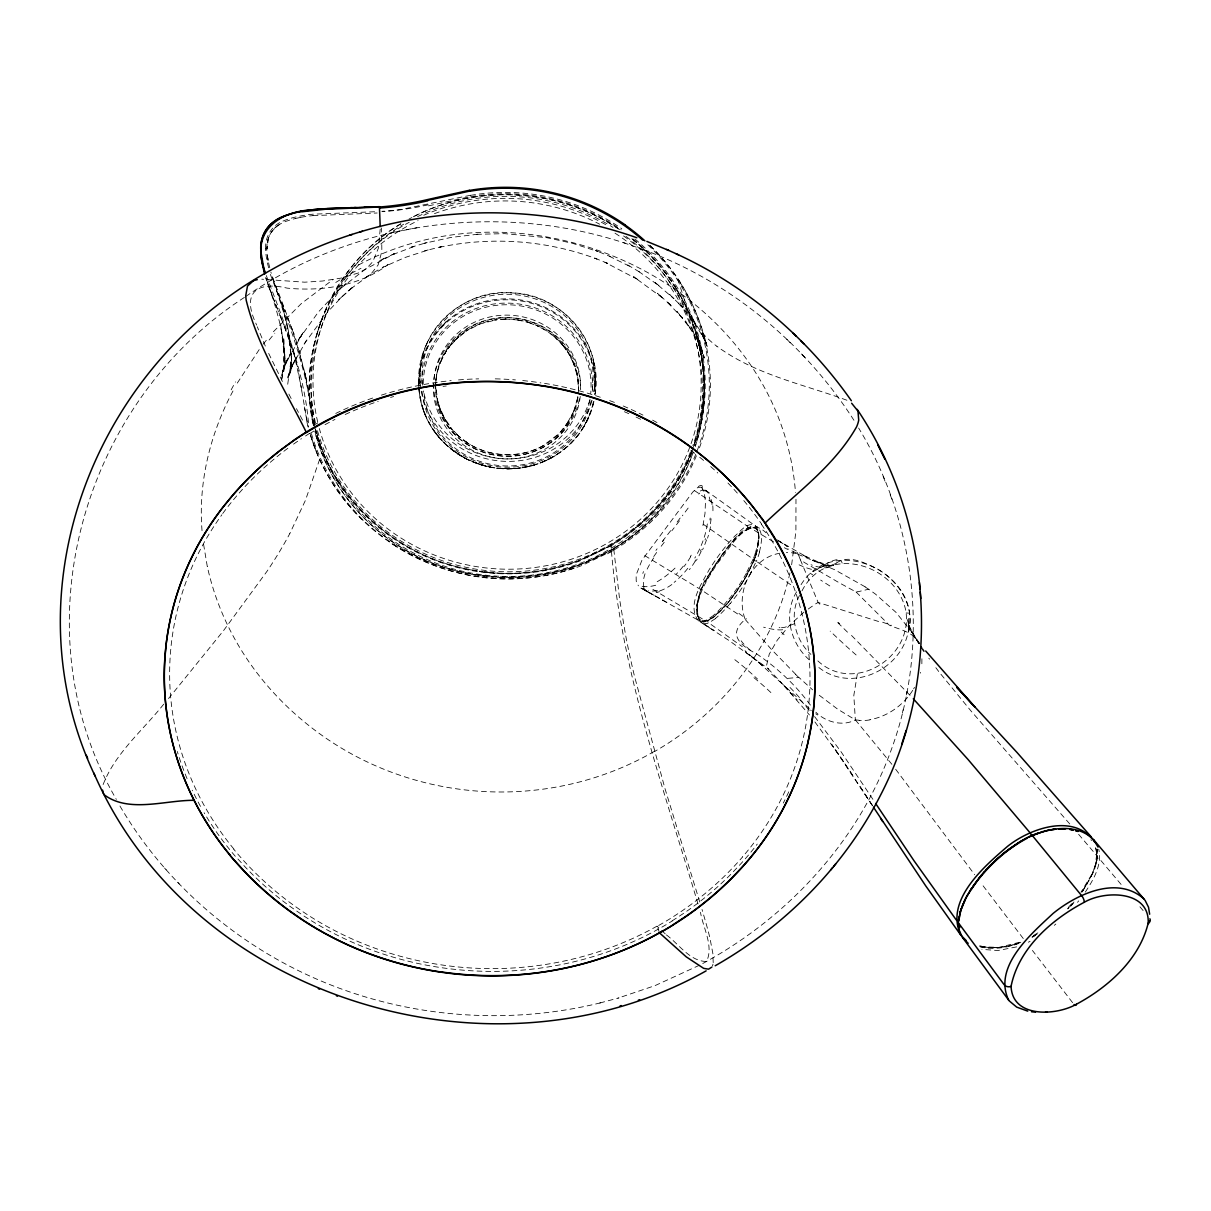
<?xml version="1.0" encoding="UTF-8"?>
<svg xmlns="http://www.w3.org/2000/svg" width="1211" height="1211" viewBox="0 0 1211 1211"><rect width="100%" height="100%" fill="white"/><g stroke="black" fill="none" stroke-linecap="round" stroke-linejoin="round"><path stroke-width="0.75" stroke-dasharray="5 3.75" d="M265.709 248.8C264.679 236.463 272.414 224.595 284.146 220.614A72.948 69.632 33.1 0 1 295.393 217.072L302.069 215.679A166.422 158.263 25.7 0 1 312.892 214.196L377.151 211.653M268.539 237.644L267.01 248.997C266.496 239.309 270.795 229.303 279.499 224.474L274.912 227.865M758.737 539.379C759.539 513.04 735.213 537.26 729.113 546.237M380.209 229.076L378.316 248.376L372.806 261.652L367.296 267.692L337.793 290.67L346.134 283.298M1096.636 854.603L1095.38 864.911M1096.757 855.874L1096.333 860.945M267.01 248.997C265.754 235.797 275.336 224.156 287.764 220.765A77.322 73.568 32.1 0 1 295.681 218.449M291.155 361.65L290.489 372.943C294.651 337.748 281.815 304.718 270.87 272.097M758.676 540.772L757.359 549.673M921.859 663.764L921.919 656.529M287.718 384.235L291.639 356.019M713.203 962.639L712.87 953.511L710.009 938.419A309.728 70.329 60.2 0 0 705.15 920.178L702.032 909.461M435.93 380.617L437.247 372.11L440.849 361.12L439.578 364.284L445.587 352.068L442.348 357.866M710.176 518.005L709.918 519.988M595.025 394.786C603.744 344.908 563.493 294.394 512.677 292.911C462.012 287.779 415.782 333.192 418.749 383.796M290.655 367.554L291.488 361.983L288.173 378.543L293.713 361.817L289.671 372.095L296.983 355.989L292.123 365.858L306.61 340.034M281.633 379.421L284.494 361.09L283.752 337.339L283.828 372.519L284.252 349.328L280.528 323.882L285.1 361.196C284.267 332.556 275.351 305.248 266.117 278.409L274.458 301.675M702.743 963.532C788.346 917.09 858.887 840.767 891.75 748.443C929.897 643.707 916.47 523.016 858.644 428.043M281.618 379.86L284.646 365.525L281.285 376.031L287.355 359.213L283.283 369.416L290.791 352.885L285.887 362.74L303.87 331.39L298.194 340.261L318.326 312.075L340.851 288.006M1096.106 862.262L1097.333 854.905L1096.939 848.79M791.646 564.75L795.899 531.417L795.975 499.28M577.511 398.358L573.242 412.694L571.108 417.22L573.953 410.938L565.84 425.742L569.548 420.005L559.331 433.402L543.088 445.709M1095.819 863.61L1096.682 860.264M702.94 525.589L704.984 513.631L705.468 501.914L704.287 492.483L701.684 487.427L756.073 526.407L758.253 530.69L759.1 537.154L756.36 553.472M902.392 712.976L903.103 709.767M906.328 694.842L907.054 691.602M789.92 572.954C773.284 648.506 721.075 713.506 654.44 751.577M285.524 360.5L283.041 371.156L284.207 366.131M593.572 402.975L588.228 418.688L579.842 433.054L568.716 445.527L555.304 455.669L540.061 463.132L531.962 465.751L515.175 468.672L498.099 468.43L489.638 467.128L472.154 461.618L484.203 465.751M1096.394 861.642L1094.108 869.044M920.284 673.165L920.496 672.332M757.435 550.112L755.376 556.515M759.433 552.019C761.098 544.178 763.793 533.945 757.829 527.315M865.169 586.835L834.712 569.745L796.338 553.563L796.944 551.959L798.458 554.805M103.117 784.577C115.423 752.788 143.095 730.218 163.848 704.015M1095.001 866.274L1096.061 863.034M400.538 223.959C333.525 263.62 296.68 347.542 313.043 423.683M1095.667 864.457L1092.443 873.282M642.829 573.424L643.45 571.592M695.281 446.435C711.599 397.541 705.211 342.35 680.96 297.195M319.643 459.378L305.444 500.31L289.792 533.627M756.345 554.033L755.013 557.575A47.91 12.927 -56.7 0 1 753.757 560.89L743.887 580.357L729.522 600.898M755.24 553.503C757.632 544.799 761.219 533.582 755.24 525.604M317.464 332.223L318.947 327.757M319.689 325.517L321.157 321.097M705.513 538.592L705.044 539.955M1094.683 867.697L1091.822 874.705M693.842 445.724C706.876 409.257 707.633 368.628 696.249 331.632L704.439 358.002L697.067 339.458M755.286 557.181L747.308 574.408A50.529 13.609 -56.7 0 1 735.365 593.148A48.47 13.064 -56.7 0 1 730.46 599.612L728.81 601.64A50.529 13.609 -56.7 0 1 716.034 614.885C711.962 620.062 700.563 624.997 697.808 616.036M692.041 450.553C660.661 533.96 566.884 585.095 479.662 571.214L482.432 571.668L468.309 569.321M287.476 377.59L291.624 367.221M721.075 556.288C735.077 533.703 768.47 506.107 755.936 554.865A50.241 13.548 -56.7 0 1 753.757 560.996L748.474 572.107A50.181 13.518 -56.7 0 1 736.999 591.044L727.175 603.789A50.181 13.518 -56.7 0 1 714.581 616.217C685.365 635.472 698.959 584.459 708.511 575.513M790.601 584.625L756.269 561.253L750.759 572.894M703.243 524.227L753.151 559.104L746.264 573.181M707.194 577.814L705.317 581.235A40.523 10.778 -56.7 0 0 701.547 588.97L696.961 604.698L698.066 617.519L701.002 622.424L714.172 630.643L699.625 621.092L696.991 615.385L696.416 607.65L698.278 597.432L702.289 586.957L717.987 560.784M425.682 346.346L428.194 340.654M1093.033 871.663L1091.141 876.143M701.245 549.431L700.473 551.081M1091.913 874.751L1084.587 887.693M799.517 595.449C788.906 614.946 795.037 639.696 810.901 654.409M1091.701 874.599L1080.923 892.31M232.981 391.002C209.881 434.219 197.771 483.795 202.222 532.855M796.596 591.831C782.457 614.976 791.025 645.66 811.688 661.842M1088.22 881.956L1089.037 880.503M237.295 383.085L259.926 348.48M443.847 355.005L450.598 345.044L451.688 343.788L447.51 349.131L457.652 337.612L458.999 336.461L453.974 341.199L467.385 330.255L465.796 331.239L479.919 323.973L497.01 319.659L494.815 319.916L507.636 319.068L505.335 319.008L518.247 320.007L515.886 319.598L528.617 322.429L526.225 321.672L538.486 326.304L536.155 325.184L547.66 331.526L557.741 339.625L553.896 336.158L564.598 347.345L565.249 348.268L561.314 343.364L569.079 353.99L570.759 356.988L567.565 351.538L574.423 365.162L574.877 366.373L572.288 360.045L577.496 376.212L576.784 372.897L578.51 388.428M914.502 687.379L913.639 688.862M691.224 555.153L690.482 556.439M707.799 576.557L714.202 566.37M695.75 559.921L695.038 561.087M709.146 574.256L711.251 570.805M1086.524 884.847L1087.387 883.394M802.015 590.817C826.114 543.239 895.762 563.387 905.707 610.268C914.063 658.027 851.969 695.81 815.942 659.041M298.194 340.261L300.691 336.31M711.962 569.67L712.689 568.519M1085.631 886.285L1081.65 892.007M712.628 568.504C725.041 555.834 743.387 510.906 766.018 532.749M912.746 690.315C903.209 705.317 887.542 716.534 869.967 719.682M304.082 344.075L327.273 312.377L341.835 296.862L353.733 286.341L346.618 292.381M710.463 501.854L708.117 492.741L701.26 487.155L697.748 487.473L692.768 492.06L641.997 560.072L636.123 574.998L636.214 581.083L638.394 585.836M714.899 565.113L716.412 562.873M1083.739 889.177L1081.756 892.053M1085.283 892.129C1093.472 879.686 1102.358 864.745 1098.755 849.259M1082.301 891.902L1093.957 871.269L1097.227 860.067L1097.242 849.38L1097.59 852.06M717.184 561.753L718.759 559.679M718.728 559.543L719.546 558.589M719.501 558.453L721.12 556.439M655.938 550.399L657.089 548.84M801.046 584.701C834.349 530.1 926.097 575.936 907.539 634.912C897.669 672.605 848.427 692.874 817.395 666.322M737.06 594.768L730.233 603.608M688.151 508.06L682.368 515.795M721.877 555.228L728.28 547.054M662.659 541.484L663.825 539.97M263.181 344.196L267.646 338.58M647.279 591.558L701.457 622L706.709 621.213L712.81 617.655L728.78 601.806M728.674 601.912L729.612 600.792M1077.518 902.316L1078.698 900.878M168.541 698.565L223.641 630.477L267.283 570.926A1416.809 299.087 -29.7 0 0 289.762 533.642M1073.99 901.983L1071.463 904.738M273.414 331.723L301.221 303.673L333.04 279.574M1072.795 903.376L1070.221 906.116M1070.751 906.161L1073.234 903.361M1071.599 903.845L1067.739 908.038M1068.95 907.478L1067.678 908.855L1069.071 907.523M779.899 553.23C750.714 558.089 735.198 593.027 745.189 619.457C727.463 634.307 739.815 645.221 756.724 653.94C777.75 668.215 796.278 685.562 811.188 706.18M341.835 296.862L338.747 299.707L349.661 289.747M713.869 615.203L705.619 620.819A50.786 13.472 -57 0 1 703.288 621.576L698.838 621.152M1054.312 925.325L1055.825 924.069M803.922 612.085L789.345 625.512L777.311 640.104L769.242 654.182L766.608 665.248L766.987 667.549L784.153 685.698L810.659 709.646M350.706 288.884L371.247 273.701L378.12 264.967L381.859 251.343L381.541 227.956M715.489 618.609L708.768 622.878A51.074 13.624 -57 0 1 706.422 623.604L701.048 622.454L728.84 640.392L768.803 669.062M244.38 297.422C81.727 402.779 17.302 629.402 116.332 799.381M245.833 296.423C354.929 220.841 499.81 201.707 625.497 243.335M672.12 920.89L684.684 912.67A339.322 310.47 3.1 0 0 730.611 874.524L740.814 863.806A319.553 291.912 2.3 0 0 757.238 844.112M305.52 435.99L309.577 433.387M696.855 339.035L685.35 320.96L690.603 328.817L676.707 311.212L682.474 318.024L666.201 301.1L672.332 306.64L657.437 293.229L663.204 298.436L633.55 276.683L638.924 280.119L604.985 262.303L609.421 264.059L593.133 257.489L596.978 259.018C546.464 240.035 490.485 236.115 437.776 247.634L441.485 246.65L424.728 250.844L429.042 249.693L404.928 257.534L382.237 267.555L388.216 264.543C359.41 286.068 322.141 291.533 287.143 288.127C257.353 281.028 240.595 292.245 256.702 325.123M1037.872 932.864L1032.907 935.846M378.029 269.992L365.101 277.834L368.371 275.881M748.459 527.708L747.142 528.496M1037.04 934.135L1033.694 936.012M1035.435 935.104L1032.075 936.92M836.513 563.039C848.563 554.063 865.926 563.327 877.687 569.109C899.152 581.658 915.713 607.165 908.341 632.657L908.78 623.544L909.264 629.311L908.992 626.45M815.639 603.865L818.136 602.457L880.548 622.121M659.601 932.97L657.179 926.339L663.598 922.646A331.89 303.522 3 0 0 742.615 856.888M1032.105 937.375L1035.39 935.497M675.314 286.825A195.682 187.796 5.7 0 1 664.006 499.114A204.735 196.576 6.6 0 1 610.965 545.253L579.751 560.315A196.439 188.462 5.9 0 1 511.542 573.287A197.968 189.976 6 0 1 453.807 565.961L442.651 562.54M699.776 902.059L665.127 789.103L634.549 676.48A1169.342 160.019 63 0 1 625.618 635.26L619.654 599.612L613.75 549.067L611.464 545.692L580.114 560.814A197.378 189.385 5.9 0 1 511.572 573.832A198.892 190.884 6 0 1 453.58 566.476L442.363 563.039A201.147 193.094 5.7 0 1 337.46 480.691M613.599 548.84L581.658 564.235A202.04 193.881 6 0 1 523.757 576.996C487.957 579.615 451.461 573 418.991 557.62M547.841 459.771L555.304 455.669L546.297 460.422M607.513 553.79L614.174 549.991L582.052 565.461A203.191 194.971 6 0 1 523.833 578.298C447.116 584.837 368.719 544.905 329.604 478.451A197.847 189.764 6.5 0 1 318.538 456.925A203.463 195.243 6 0 1 310.319 434.189M477.845 234.223L450.78 237.477L424.228 243.32L427.256 242.472L411.271 247.18L414.737 246.211L390.653 255.4L394.619 253.614L358.441 272.959L341.275 278.076L322.459 281.028L304.703 282.193L261.758 279.196M408.985 219.07L411.876 217.541M543.149 445.678C519.141 459.166 487.806 457.289 465.312 441.5L470.368 444.649M699.474 965.228L654.894 985.678L617.928 998.152M859.159 720.273L855.344 719.864C842.538 726.872 825.584 721.953 815.836 712.189M358.607 264.921C534.172 171.235 780.005 288.203 795.491 492.499M413.314 216.769C477.83 183.043 560.345 188.416 620.077 229.969M1028.366 942.188L1030.061 941.356M394.619 253.614L379.225 260.819L383.539 258.836M540.484 462.89L547.887 459.756M912.61 633.096L895.883 612.251L875.508 594.132L868.681 589.212L857.993 591.725M750.896 526.634L749.73 527.088M1020.828 942.294L1017.482 943.46M1019.48 942.294L998.772 947.411L980.971 946.76M1018.875 943.43C1006.719 947.819 993.323 949.878 980.577 947.032M1015.893 943.99L1017.618 943.475M787.922 678.357L798.836 677.358L812.626 689.846M531.992 465.735L522.123 467.764L534.49 464.933M703.727 490.803L706.316 490.894M1014.303 944.474L1016.029 944.005M1016.665 946.881L997.955 950.529L981.864 949.363M1012.729 944.928L1014.44 944.489M119.95 806.026C168.904 889.813 248.422 954.677 339.292 988.191L340.276 988.554C422.821 1018.89 514.357 1023.855 599.763 1003.026L600.701 1002.769M599.763 1003.026L619.003 997.864M1012.865 944.943L1006.538 946.397M1009.747 945.746L1011.291 945.367M295.681 218.449L300.933 217.344M652.896 589.394L705.619 620.819A1.938 1.726 66.4 0 0 708.026 620.244A1.938 1.726 67.1 0 0 708.768 622.878L742.267 646.644M826.916 565.386L824.01 565.749L829.111 565.28L821.315 566.597L823.904 565.87L813.217 571.501C817.713 569.715 839.798 552.519 842.145 563.07M428.543 205.87L470.685 196.515M416.856 227.774L393.908 232.27M470.519 195.259L400.796 209.518A317.509 301.433 69.9 0 1 381.783 211.319M1006.674 946.412L1000.574 947.29M1003.662 946.926L1005.16 946.684M798.624 555.213L800.456 559.982L805.164 562.933L839.601 582.991L856.101 592.012L857.615 591.785M794.552 623.726L786.635 626.677A140.431 24.659 28.6 0 1 780.066 627.737M312.998 215.649L377.166 213M906.146 612.963L909.628 613.175L908.371 621.001L909.597 629.175L908.568 623.771L908.992 626.329M999.12 947.426L1000.725 947.305M999.272 947.441L996.275 947.607M828.824 565.295L826.704 565.34L833.728 565.598L825.402 565.265L832.926 566.309L812.414 560.299L821.951 563.66L802.484 554.895L807.419 557.408L776.039 539.304M515.19 468.657L496.707 468.173L515.735 468.445M476.529 234.313L504.76 233.647L546.888 237.674M506.637 468.899L509.407 468.763M994.882 947.653L996.426 947.623M990.81 947.592L995.033 947.668M992.142 947.653L993.504 947.668M779.975 627.676L779.157 627.661M989.478 947.517L990.961 947.607M988.191 947.411L989.629 947.532M988.327 947.426L985.648 947.093M485.369 571.955L488.23 572.319L479.662 571.244M985.799 947.108L983.181 946.669M984.558 946.911L979.744 946.487M545.813 237.462L572.379 243.275L598.204 251.6L595.524 250.495L610.768 256.702L607.665 255.415L631.173 267.041M796.338 553.563L793.038 552.943A46.063 41.643 -80.3 0 0 786.363 552.594M470.882 569.866C398.525 556.954 334.72 501.49 315.496 430.117L320.779 446.344M980.804 946.124L981.985 946.412L979.654 945.806M642.92 249.481C730.066 281.346 805.209 343.606 854.875 421.746M623.347 242.624L645.448 250.329M481.342 465.039L465.554 458.606L450.462 448.6L465.554 458.606M756.542 526.997L756.073 526.407L757.556 527.179M756.118 526.422L757.465 527.073C738.861 527.633 728.628 550.702 717.412 563.372C707.648 578.934 695.432 596.13 697.581 615.46M787.604 549.385L784.35 547.72M846.883 400.235C802.893 384.129 755.407 374.729 716.897 346.255M415.615 555.607C366.888 531.175 328.771 485.732 315.163 432.736M891.871 764.292L855.344 719.864L837.679 709.177L817.349 693.827M642.042 588.697L654.712 595.63M644.691 590.12L640.982 588.107L647.128 591.483L644.691 590.12L645.524 590.59M647.734 591.801L663.28 600.399M662.417 599.929L669.123 603.699M773.632 541.892L750.003 527.784A1.877 1.62 61.1 0 0 747.838 528.359M627.631 264.952L642.481 273.716M644.736 555.622L699.065 588.546A1.862 0.969 23.5 0 0 701.547 588.955M778.9 541.12L787.513 546.555L778.461 540.833M394.68 545.555L392.092 543.845M638.575 271.415L659.48 285.993L655.227 282.678L673.997 298.754L669.516 294.364L682.747 307.443L678.024 302.795L693.646 320.733L689.044 315.223L698.762 328.484A1940.703 390.381 -26.8 0 0 716.851 346.285M698.49 620.955C686.592 605.364 701.396 584.096 709.146 569.73C716.655 557.726 725.101 546.252 734.91 536.019C740.315 531.538 746.93 521.926 754.922 525.347M467.385 442.817L457.395 435.052L459.211 436.626L450.507 427.574L452.006 429.315L442.439 414.752M694.236 490.425L746.99 525.907A1.877 1.62 60.7 0 1 747.838 528.48M737.62 613.932L702.047 590.423A1.862 0.984 23.4 0 1 701.517 588.864M458.152 454.276L444.846 443.741L433.432 430.162L439.048 437.58C427.15 423.547 419.566 405.609 418.945 387.126M745.28 651.866L763.929 666.701L757.087 660.918L783.305 684.836L809.448 714.959M753.469 658.148L754.62 659.041L749.488 654.954M752.909 657.709L745.037 650.685M631.839 238.673C652.002 254.779 668.956 274.912 681.203 297.634M856.101 592.012L889.207 625.103C899.379 629.735 913.957 631.748 918.604 643.313M666.398 934.922C678.841 943.944 690.013 961.534 706.528 961.458C713.96 946.291 703.061 927.944 700.488 912.292M665.248 933.863L657.179 926.339M795.809 674.451L771.044 649.02L745.189 619.457M838.36 622.515L839.617 623.726M851.515 635.442L911.308 696.658M649.853 245.485C677.585 271.885 697.294 306.368 706.164 343.606L703.44 334.236L707.693 347.875L703.016 335.704L705.877 342.607L701.457 333.116L704.802 339.958L691.723 318.372L695.931 324.427L687.046 308.215L677.539 278.288M819.832 604.183L818.136 602.457L800.456 559.982M801.47 353.99L805.421 358.002M786.802 339.247L790.541 343.076M787.816 689.483L779.778 681.233L797.186 699.958M164.529 868.015L166.179 869.816M177.669 882.244L179.243 883.969M237.946 859.008L245.515 867.333A339.08 310.394 2 0 0 290.988 907.069L303.446 915.683A319.432 291.594 2.5 0 0 442.62 967.846A322.035 294.106 2.5 0 0 672.211 920.996M800.289 699.837L811.658 712.991M1069.767 823.949L971.131 711.129L939.433 672.438M1078.623 834.318L1097.257 856.222A2.15 1.589 7.1 0 1 1096.651 858.357M1121.098 884.439L1099.558 858.947A2.15 1.589 7.2 0 0 1096.545 858.311M1139.929 906.797L1143.108 910.566M1090.884 839.738L1091.55 840.54M918.831 643.389L909.446 627.495M814.609 716.579L840.903 751.547L873.994 800.955M919.845 643.813L916.969 640.241L918.892 642.738M814.927 721.953L839.738 755.952L872.42 805.572M1072.583 1002.647L1032.408 950.438M895.656 769.227L974.643 874.645M1023.265 938.525L981.758 884.06M938.707 671.5L935.846 667.7M928.822 658.163L929.518 659.132M919.406 643.253L911.626 631.658L918.074 642.163M852.711 775.222L831.896 744.689L871.829 804.664M872.541 805.799L860.279 786.772M914.123 635.457L914.895 636.698L911.277 630.976L915.41 638.697L908.356 623.998L910.051 629.175L907.115 618.988M337.96 480.706L334.887 475.711A191.716 183.875 6.5 0 1 324.2 454.867A197.393 189.416 6 0 1 313.346 421.504C308.275 371.308 291.094 324.139 272.536 277.667L286.962 322.913L291.669 360.848L289.187 335.598L281.694 302.811L283.495 307.322M337.188 480.828L334.1 475.817A192.61 184.738 6.5 0 1 323.352 454.867A198.347 190.354 6 0 1 315.375 432.736M643.344 587.789L643.662 588.289A75.99 28.004 -39.5 0 0 644.131 588.924A73.129 26.914 -40 0 0 647.431 591.195M444.24 418.143L445.981 421.08L438.745 405.397L441.243 412.073L437.141 399.221L437.928 402.506L435.733 385.628M692.223 330.361L701.82 348.374M302.553 420.126L296.468 408.637M288.854 394.059L291.382 398.888M282.405 381.48L268.282 352.598M265.315 346.074L257.277 326.743M280.876 317.63L269.463 288.4M281.785 319.901L278 310.546M284.403 309.562L285.312 311.817M280.952 317.827L288.385 336.946M277.258 308.714L275.064 303.189M282.39 321.415L283.798 324.957M287.113 316.328L294.091 334.387L291.79 328.211L292.411 329.861M883.137 476.423L885.574 482.674M890.13 494.663L892.613 501.021M284.509 326.713L294.621 356.428L301.07 386.324M319.886 443.983L321.959 449.448M318.856 440.986L315.39 429.587M295.696 338.929L305.444 375.728M311.454 437.776L314.073 445.693M266.299 275.548C284.449 323.155 303.794 370.611 308.411 422.003A202.298 194.138 6 0 0 309.456 426.393M698.005 903.951C662.992 786.211 620.274 668.684 610.965 545.268M270.371 274.382C288.4 322.232 307.685 369.855 312.438 421.352A198.347 190.354 6 0 0 313.467 425.636M1095.561 847.957L1095.864 849.017M1095.455 847.897L1096.137 850.092M698.172 338.384L703.758 357.623M300.025 352.643L299.495 350.766L301.282 357.245M314.345 425.606L305.021 373.457L306.322 380.345M698.626 343.606L701.002 354.823L699.61 348.147M700.079 350.433L701.063 355.02M306.867 420.55L307.079 421.519M306.671 419.581L304.355 406.941M207.278 566.43L203.085 541.317M1096.031 850.031L1096.651 853.483M298.769 373.866L307.291 422.488A203.463 195.243 6 0 0 308.351 426.893M301.145 386.748L301.811 390.835M857.373 673.831L853.816 695.432L855.344 719.864M1096.56 853.422L1096.742 854.663M419.233 392.137L418.734 383.297L418.976 389.503M420.096 380.95L420.156 382.691L419.96 376.803M335.75 282.481A249.981 200.36 -9 0 1 360.984 268.327M654.318 751.41A294.803 276.714 3.8 0 1 332.586 742.6A308.018 289.686 3.3 0 1 260.002 676.782A294.318 276.35 4 0 1 207.293 566.43M231.18 389.821A312.468 284.782 84.1 0 1 235.555 381.874M269.114 340.049A328.817 294.197 83.1 0 1 274.806 333.192M288.612 336.885A267.752 241.095 33 0 1 298.39 371.171M269.296 288.46A248.331 239.929 33.8 0 1 265.648 277.501M363.194 520.442A204.008 195.804 6 0 1 310.092 434.053M308.184 427.15A204.008 195.804 6 0 1 306.837 421.549M574.302 568.065A202.086 193.866 5.9 0 1 395.043 545.798M614.113 549.9A210.986 202.525 6.4 0 0 671.787 498.675A201.98 193.836 5.7 0 0 696.401 455.775M788.77 791.843A319.553 291.912 2.3 0 1 783.275 803.06M544.556 383.357A319.871 292.426 2.5 0 1 602.896 398.147M609.723 400.629A319.871 292.426 2.5 0 1 614.825 402.567M623.226 405.988A319.871 292.426 2.5 0 1 642.98 415.116M652.593 420.141A319.871 292.426 2.5 0 1 657.346 422.775M313.361 425.5A322.247 294.485 2.5 0 1 319.659 421.882M335.75 413.435A322.247 294.485 2.5 0 1 374.426 397.42M381.359 395.134A322.247 294.485 2.5 0 1 451.173 380.602M458.5 379.921A322.247 294.485 2.5 0 1 478.693 378.861M495.238 378.846A322.247 294.485 2.5 0 1 515.417 379.891M522.728 380.557A322.247 294.485 2.5 0 1 540.923 382.888M235.312 856.298A322.156 294.288 2.6 0 1 204.129 812.763M200.511 806.405A322.156 294.288 2.6 0 1 192.216 790.223M187.054 778.628A322.156 294.288 2.6 0 1 177.29 751.441M738.892 613.402A265.724 135.859 19.3 0 1 746.491 618.988M781.186 632.097A139.628 18.21 24.2 0 1 784.122 634.731M798.76 677.464A158.323 51.013 44.1 0 1 795.718 674.557M750.351 650.262A97.44 38.101 11.5 0 1 741.132 640.816M734.835 659.692A242.261 168.208 46 0 1 757.48 679.008M811.491 569.321A142.837 64.092 60.7 0 1 799.093 564.841M796.475 553.018A282.769 234.177 65.5 0 1 787.755 548.825M817.622 714.99A129.138 69.844 66.4 0 1 815.76 713.763M811.279 710.6A129.138 69.844 66.4 0 1 810.628 710.1M869.998 719.864A41.25 38.767 -0.4 0 1 859.144 720.454M829.823 585.957A253.084 51.18 32.3 0 1 820.68 580.084M812.626 574.831A253.084 51.18 32.3 0 1 810.083 573.151M808.282 609.012A51.089 15.274 -46.9 0 1 815.457 604.228M865.108 586.911A157.248 117.861 29.7 0 1 868.62 589.288M829.444 567.323A110.958 36.269 49.5 0 1 811.067 564.765M836.468 562.994A142.626 42.627 45.8 0 1 828.899 565.401M882.683 622.257A129.289 15.698 14.2 0 1 891.463 625.33M856.132 654.969A196.031 33.075 48.1 0 1 830.186 631.143M837.679 622.545A278.757 23.009 42.2 0 1 849.411 634.064M753.742 560.996A1.953 1.12 21.6 0 1 756.269 561.253M759.569 551.883A55.933 15.198 -56.2 0 1 756.466 561.102M750.987 572.803A51.967 13.805 -56.5 0 1 737.136 594.919M730.233 603.335A51.967 13.472 -56.5 0 1 715.595 618.337M790.041 687.5A271.794 129.895 32.1 0 1 801.44 699.716M753.984 677.721A192.685 101.315 30.5 0 1 772.058 693.661M782.684 629.735A109.323 19.013 28.2 0 1 763.611 627.192M655.726 585.246A63.229 23.16 -39.5 0 1 638.999 585.276M675.042 568.095A55.6 23.054 -51.7 0 1 655.635 582.552M647.174 569.094A50.12 13.442 -47.7 0 1 653.728 557.893M644.025 587.259A72.236 25.431 -41.7 0 1 645.72 571.864M657.376 590.484A59.884 22.282 -43.5 0 1 648.642 590.741M659.435 591.755A51.468 20.557 -49.6 0 1 656.18 592.451M659.738 590.907A51.331 21.42 -52.1 0 0 666.58 587.85A55.676 25.976 -57 0 0 674.179 582.824M683.292 566.142A59.369 33.136 -62.8 0 1 676.389 574.044M690.739 556.651A59.188 33.969 -63.4 0 1 684.109 566.43M707.33 523.924A55.418 30.865 -63.1 0 1 694.811 558.044M687.818 568.307A58.204 30.078 -60.8 0 1 674.133 582.385M695.19 561.223A58.098 32.818 -63.1 0 1 689.347 569.715M701.199 551.368A57.81 31.789 -62.9 0 1 696.37 560.421M706.497 539.879A55.6 27.944 -62.9 0 1 702.562 549.839M710.494 526.755A51.346 21.949 -64.1 0 1 707.542 538.184M698.747 494.073A44.413 7.902 -63.6 0 1 699.716 493.104M700.367 491.03A45.927 9.416 -67.7 0 1 703.364 490.031M698.232 486.64A55.025 8.719 -61.9 0 1 702.774 487.427M680.158 518.036A67.952 2.816 -52.1 0 1 675.269 524.484M679.492 520.806A67.967 3.512 -51.9 0 1 671.833 530.796M662.25 541.544A64.531 0.863 -52.2 0 1 670.985 530.297M661.176 546.267A57.205 3.875 -52 0 1 665.111 541.135M653.758 556.545A47.547 8.129 -50.6 0 1 658.814 549.537M711.099 518.777A53.148 18.286 -66.7 0 1 709.918 526.361M712.795 505.774A64.819 18.77 -69.3 0 1 712.795 514.372M711.432 499.643A72.433 17.469 -72.5 0 1 712.098 506.561M703.031 490.818A51.468 10.854 -69 0 1 703.818 490.546M309.759 433.629A317.343 290.004 2.5 0 1 316.631 429.451M325.032 424.667A317.343 290.004 2.5 0 1 335.008 419.4M345.18 414.495A317.343 290.004 2.5 0 1 378.21 401.341M390.563 397.435A317.343 290.004 2.5 0 1 393.681 396.527M443.029 386.37A317.343 290.004 2.5 0 1 446.269 385.976M624.376 411.725A317.343 290.004 2.5 0 1 628.797 413.678M636.093 417.068A317.343 290.004 2.5 0 1 641.86 419.914M657.043 926.143A317.04 289.444 2.5 0 1 311.984 917.62A331.708 303.461 2.1 0 1 233.723 849.199M761.386 524.212A317.131 289.686 2.3 0 1 742.57 856.858M690.891 450.371A331.042 301.963 2.8 0 1 694.72 453.292M699.731 457.274A331.042 301.963 2.8 0 1 705.892 462.39M710.706 466.568A331.042 301.963 2.8 0 1 717.775 473.017M727.962 483.038A331.042 301.963 2.8 0 1 739.724 495.814M743.796 500.582A331.042 301.963 2.8 0 1 761.598 524.075M222.733 513.494A330.86 301.902 2 0 1 288.339 447.903M293.546 444.134A330.86 301.902 2 0 1 301.494 438.654M233.905 849.078A317.221 289.732 2.6 0 1 221.885 514.766M712.976 964.183A84.679 18.18 61.2 0 1 712.386 966.106M470.534 195.365A197.015 189.113 6 0 1 621.758 228.758M634.912 238.991A204.508 196.091 6.3 0 1 676.313 285.917A196.727 188.81 5.8 0 1 694.675 445.769M691.965 452.914A196.727 188.81 5.8 0 1 664.763 499.295A204.795 196.636 6.6 0 1 611.449 545.661M613.599 548.825A209.821 201.48 6.7 0 0 670.955 497.812A200.844 192.761 5.8 0 0 679.749 283.783M428.285 204.81A347.3 328.575 70.6 0 1 382.782 211.653M470.716 196.697A195.894 188.038 5.9 0 1 621.198 229.833M633.05 238.991A204.402 195.955 6.3 0 1 675.511 286.704M442.605 562.661A200.193 192.171 5.7 0 1 338.232 480.555M269.765 267.737A98.121 94.594 34.2 0 1 266.677 248.997M300.918 217.284A159.277 150.8 25.1 0 1 312.998 215.603M268.645 267.813A99.847 95.836 35 0 1 265.406 248.815M311.424 433.644A202.298 194.138 6 0 0 319.598 456.259A196.757 188.719 6.5 0 0 330.588 477.664C410.605 618.957 637.637 608.331 693.252 452.248A197.665 189.552 5.8 0 1 497.115 577.299A197.665 189.552 5.8 0 1 314.845 431.404M647.87 244.834A209.488 200.844 6.4 0 1 679.901 283.677M680.703 283.48A201.98 193.836 5.7 0 1 698.974 449.175M649.898 245.5A210.638 201.949 6.4 0 1 680.854 283.374M753.151 559.104A1.953 1.12 21.9 0 1 753.757 560.89M755.27 553.472A51.573 13.881 -56.3 0 1 753.197 559.073M746.43 573.136A52.451 13.821 -56.5 0 1 733.942 592.694A50.605 13.018 -56.5 0 1 727.069 601.398M727.084 601.171A52.451 13.548 -56.5 0 1 713.96 614.961M422.594 385.159A85.603 82.257 6.2 0 1 510.512 294.349A85.603 82.257 6.2 0 1 591.755 392.076M590.06 399.191A85.603 82.257 6.2 0 1 504.699 458.802A85.603 82.257 6.2 0 1 423.789 392.409M577.965 397.253A71.57 68.649 5.9 0 1 465.296 443.105A71.57 68.649 5.9 0 1 475.59 325.744A71.57 68.649 5.9 0 1 578.54 390.759M589.712 400.538A83.968 80.592 5.9 0 1 502.792 465.841A83.968 80.592 5.9 0 1 423.456 390.911M423.214 383.72A83.968 80.592 5.9 0 1 511.496 304.9A83.968 80.592 5.9 0 1 590.726 393.439M579.388 398.767A73.432 70.465 5.9 0 1 462.435 441.152A73.432 70.465 5.9 0 1 475.938 321.566A73.432 70.465 5.9 0 1 580.508 388.807M593.405 401.704A87.994 84.452 6 0 1 450.992 448.827A87.994 84.452 6 0 1 474.258 305.656A87.994 84.452 6 0 1 594.601 394.286M591.15 400.599A85.436 82 5.9 0 1 502.732 467.037A85.436 82 5.9 0 1 422.003 390.805M421.746 383.478A85.436 82 5.9 0 1 512.344 303.31A85.436 82 5.9 0 1 592.028 394.831M592.043 400.296A87.707 84.27 6.1 0 1 446.904 437.474A87.707 84.27 6.1 0 1 480.616 296.65A87.707 84.27 6.1 0 1 593.799 393.015M593.935 401.386A88.509 84.967 6 0 1 450.674 448.781A88.509 84.967 6 0 1 474.091 304.763A88.509 84.967 6 0 1 595.146 393.923M615.006 233.163A195.743 187.675 5.8 0 1 694.085 444.452M691.405 452.308A195.743 187.675 5.8 0 1 496.313 576.103A195.743 187.675 5.8 0 1 316.268 430.011M314.799 423.472A195.743 187.675 5.8 0 1 418.067 220.629M434.446 213.651A195.743 187.675 5.8 0 1 599.657 224.202M623.529 235.933A197.665 189.552 5.8 0 1 695.417 445.936M313.301 424.804A197.665 189.552 5.8 0 1 409.212 222.294M423.744 215.24A197.665 189.552 5.8 0 1 606.923 225.322M625.966 236.372A194.169 186.358 5.9 0 1 614.113 539.167A194.169 186.358 5.9 0 1 319.356 428.573M317.721 422.124A194.169 186.358 5.9 0 1 403.657 224.186M417.553 216.648A194.169 186.358 5.9 0 1 612.963 227.38M632.914 239.566A196.394 188.477 5.9 0 1 692.859 445.587M690.512 451.824A196.394 188.477 5.9 0 1 496.571 571.441A196.394 188.477 5.9 0 1 317.176 429.633M315.526 423.108A196.394 188.477 5.9 0 1 400.886 223.778M414.858 216.027A196.394 188.477 5.9 0 1 620.123 230.014M580.251 396.451A73.689 70.692 5.9 0 1 465.433 446.269A73.689 70.692 5.9 0 1 473.077 325.199A73.689 70.692 5.9 0 1 580.674 389.745M704.378 389.715L704.227 396.557L704.378 389.715M420.035 372.67L419.899 376.53L420.822 364.42L420.035 372.67M595.207 379.982L593.95 391.789L595.207 379.982M420.353 367.19L419.657 370.899L420.822 364.783L420.353 367.19M422.457 356.276L421.973 358.168L423.593 352.28L422.457 356.276M588.546 417.038L584.156 426.151L588.546 417.038M444.543 323.473L438.67 329.68L445.996 321.975L444.543 323.473M490.485 467.098L481.388 464.994L490.485 467.098M466.598 458.908L458.273 454.276L466.598 458.908M646.462 591.104L643.51 588.591L646.462 591.104M425.682 416.281L422.518 407.789L425.682 416.281M316.222 451.34L313.271 443.256L316.222 451.34M593.844 362.997L593.587 361.589L594.495 367.1L593.844 362.997M268.055 260.244L267.237 254.34L268.055 260.244M702.547 364.057L702.259 361.922L703.152 368.689L702.547 364.057M595.388 378.15L595.04 374.366L595.585 380.557L595.388 378.15M703.985 377.983L703.848 375.804L704.227 382.631L703.985 377.983M595.161 375.349L595.131 373.821L595.176 379.482L595.161 375.349M464.994 441.273A71.419 68.543 5.9 0 0 578.116 394.211A71.419 68.543 5.9 0 0 478.284 323.307A71.419 68.543 5.9 0 0 464.994 441.273"/><path stroke-width="1.5" d="M1011.079 986.299C1012.26 1018.254 1055.962 1015.832 1076.397 1004.252C1108.262 987.116 1139.384 959.475 1148.179 923.16C1149.829 890.388 1104.992 890.146 1084.269 902.271C1051.436 919.664 1018.648 948.425 1011.079 986.299A4.965 3.89 6.5 0 1 1004.131 984.679L958.279 922.691L960.232 911.595L966.56 896.609M959.354 916.591L959.067 919.21L960.505 911.141M1149.088 920.875L1148.482 923.69M960.005 913.927L961.383 908.326M715.201 965.757C784.516 926.248 843.431 867.439 879.973 796.263C943.097 675.526 933.242 522.123 857.161 409.363M906.116 730.475L901.756 744.144M961.095 909.764L963.017 903.996M962.049 906.918L965.031 899.576M963.82 902.558L965.772 898.093M966.015 898.093L967.362 895.126M967.528 895.156L970.178 890.69M966.847 896.579L969.269 892.174M968.618 893.506L977.444 880.261M970.011 890.645L971.131 889.192M970.965 889.146L971.949 887.663M971.54 888.919C985.799 868.06 1004.797 850.152 1027.155 838.239M972.948 886.164L979.775 877.294M978.443 878.732L982.197 874.372M711.841 967.12L708.541 969.163L703.667 968.361L686.259 956.872L659.601 932.97L666.126 929.215A337.006 308.033 2.9 0 0 746.37 862.535A322.293 294.273 2.3 0 0 765.67 524.651M830.61 870.028L832.668 867.56M833.652 866.334L835.741 863.852M980.819 875.78L984.725 871.466M983.302 872.859L987.359 868.59M985.875 869.967L992.853 862.974M988.539 867.121L994.276 861.596M270.053 224.928C256.974 237.523 260.259 258.019 264.709 273.641M994.14 861.551L1000.195 856.253M995.593 860.188L1001.709 854.951M270.598 224.323C284.403 212.334 303.734 210.684 321.187 208.988M764.989 523.137C796.838 492.635 834.561 465.766 856.616 426.787A90.129 28.504 -34 0 0 858.72 420.081L857.963 411.104L851.651 403.248M1001.573 854.89L1006.386 851.166M1003.117 853.619L1017.8 843.144M1007.84 849.88L1019.48 842.099M292.729 441.167L279.574 450.84A339.125 309.244 1.9 0 0 232.86 495.072L222.854 507.288A320.824 292.911 2.7 0 0 166.164 644.282M672.529 925.068L685.138 916.833A340.488 311.333 3.1 0 0 731.217 878.58L741.465 867.833A320.643 292.744 2.2 0 0 808.07 741.828M1019.344 842.039L1021.161 841.1M1021.024 841.024L1022.841 840.131M1022.72 840.056L1024.536 839.193M1024.415 839.117C1045.199 828.869 1075.08 821.225 1093.639 839.707L1145.137 900.424L1148.528 907.221L1149.648 914.229M706.149 970.859C493.331 1090.536 192.08 999.983 93.792 772.966M1026.111 838.224L1031.348 835.847A2.195 0.833 64.7 0 0 1030.167 832.926L968.043 759.494L913.291 698.777M253.281 280.846L247.498 286.084L245.757 295.514A93.943 21.965 57.5 0 0 246.227 300.343C257.837 347.572 284.888 389.17 306.338 432.342L299.435 436.762A335.962 306.428 2 0 0 218.101 513.767A322.383 294.303 2.6 0 0 229.712 854.633M1029.517 836.544L1043.08 831.594M284.025 216.209C269.463 220.932 259.381 235.434 260.834 250.798M1032.922 835.03L1037.994 833.077M284.736 215.861L294.984 212.727M636.85 237.75C517.627 195.486 380.526 207.399 270.659 270.204C94.382 366.191 6.812 591.119 95.079 776.009M349.707 235.237L352.219 234.465M360.076 231.997L362.422 231.256M638.348 1000.15L639.65 999.756M620.077 1005.902L621.243 1005.554M1041.324 832.002L1044.715 831.155M1044.609 831.079L1046.334 830.761M295.938 212.5L301.675 211.335M427.68 200.405L469.732 191.081M1046.228 830.685L1047.939 830.398M1047.833 830.322L1049.528 830.095M469.49 190.248L427.377 199.618A346.316 327.727 70.1 0 1 379.391 207.02L379.543 207.384M1049.422 830.004L1051.103 829.807M301.963 211.774L325.123 209.276L379.497 207.02M1050.981 829.732L1055.704 829.202L1052.541 829.49M313.255 209.7C276.698 211.395 249.148 233.466 265.603 273.171M1045.547 1011.896L1047.061 1011.73M193.911 800.32C165.347 800.077 128.835 813.368 104.176 794.764A87.374 29.488 -26.2 0 1 102.647 790.147M321.021 208.988L323.201 208.852M322.974 208.852L325.229 208.716M324.911 208.716L352.174 207.656M380.209 226.593L379.421 206.657L363.845 207.338M326.864 208.595L348.284 207.747M377.514 206.763L361.892 207.384M1058.581 828.884L1060.034 828.824M359.955 207.444L362.074 207.399M360.076 207.459L349.903 207.717M354.127 207.596L356.064 207.55M1060.14 828.914L1061.457 828.808M1061.578 828.884L1065.635 828.929M1062.986 828.884L1064.378 828.929M1035.511 1012.154L1031.515 1011.775M1069.707 829.414L1073.355 830.035L1070.978 829.626M1027.73 1011.14L1016.695 1007.113L1009.232 1000.892L962.23 937.057L959.082 929.972L958.279 922.691A2.165 1.68 4.2 0 1 958.855 920.557A2.165 1.665 4.1 0 1 956.16 919.8L914.063 860.824L875.614 803.453M1075.731 830.655L1078.017 831.382M1075.837 830.731L1078.123 831.457M646.856 241.398L668.775 250.435M318.326 988.645L319.522 989.13M336.386 995.745L337.445 996.169M676.222 253.81C746.415 285.826 807.132 337.642 851.348 400.72M666.55 249.436L678.599 254.87M968.164 943.293L962.851 937.95M966.06 940.402L960.747 935.043L925.749 885.922L873.434 807.147M793.175 333.267L796.263 336.325M800.759 340.715L803.922 343.848M1094.88 842.372C1074.944 812.672 1030.637 828.021 1007.719 846.217C984.165 866.44 944.519 900.378 960.747 935.043M1143.805 898.759C1117.026 875.22 1076.821 894.096 1053.146 913.397C1031.197 933.893 992.823 966.529 1008.581 1000.044M234.404 860.249L244.516 871.39A340.261 311.257 2 0 0 290.156 911.232L302.644 919.86A320.506 292.426 2.5 0 0 442.287 972.161M1091.308 836.983L1017.058 752.515L956.811 687.348L974.87 707.012L925.704 651.003M1093.639 839.707L1098.059 847.125M761.371 517.899L751.819 505.35A339.368 309.32 2.9 0 0 706.83 459.529L694.085 449.402A320.96 293.229 2.5 0 0 544.556 386.006M923.948 651.215L922.525 649.096M921.071 646.886L921.798 648.006M880.533 818.212L882.652 821.542M884.923 459.302L877.748 444.831M86.314 755.225L87.646 758.343M264.785 273.868L260.865 251.6M959.793 927.52L959.324 925.295M959.49 925.31L959.702 926.43M919.437 582.491L919.982 588.864M920.254 592.118L920.799 598.491M313.24 209.594A241.004 231.74 23.6 0 1 319.174 209.034M672.62 925.174A323.14 294.939 2.4 0 1 442.303 972.07M761.507 517.808A323.231 295.136 2.4 0 1 807.949 741.813M292.623 441.046A323.352 295.317 2.5 0 1 544.541 386.112M234.283 860.325A323.261 295.106 2.6 0 1 166.27 644.297M1031.227 835.772A2.195 0.833 64.7 0 1 1032.453 835.696L1081.59 895.61A5.056 1.938 63.9 0 1 1084.269 902.271M1149.89 918.771A4.935 3.709 9.3 0 1 1148.179 923.16M1076.397 1004.252A4.874 1.756 63.4 0 1 1074.066 1004.479M306.504 432.584A322.52 294.545 2.5 0 1 687.485 444.831M253.266 280.816A336.719 79.139 59 0 1 257.277 279.68M659.465 932.773A322.217 294.061 2.4 0 1 309.017 924.175A336.825 307.972 2.1 0 1 229.53 854.754M687.53 444.77A336.143 306.489 2.8 0 1 765.882 524.514M642.874 240.247A209.488 200.844 6.4 0 0 624.165 225.428A200.965 192.927 6 0 0 469.762 191.262M427.771 200.784A344.03 325.698 70.6 0 1 379.603 208.05M624.815 224.807A210.638 201.949 6.4 0 1 644.903 240.838M469.535 190.43A202.101 194.002 6 0 1 624.891 224.686"/></g></svg>
